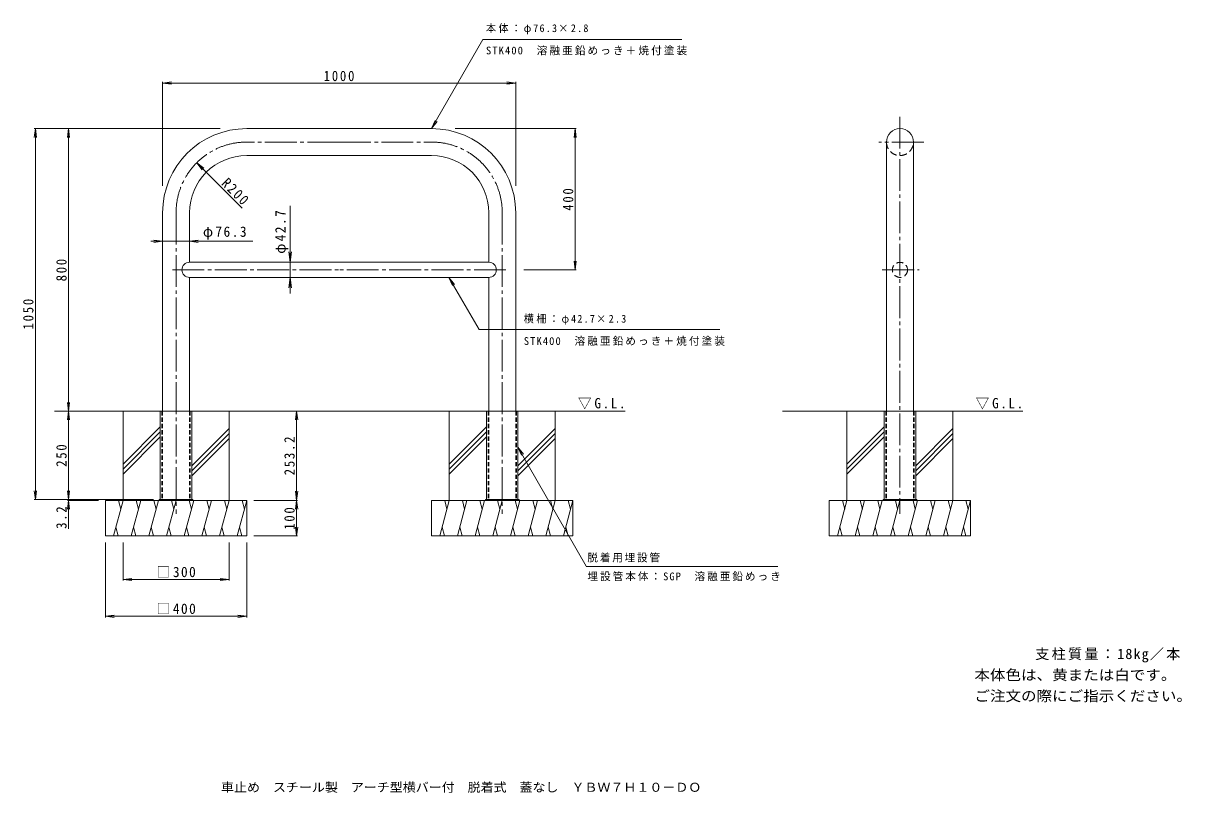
# Model space of a CAD drawing. Units: millimetres at full size, sheet at 1:10. Extents: x -1501 to 1780, y -1368 to 811.
import ezdxf
from ezdxf.enums import TextEntityAlignment as Align

# ---------------------------------------------------------------- set-up
doc = ezdxf.new("R2010")
doc.units = ezdxf.units.MM
doc.header["$LTSCALE"] = 10
for name, pattern in [('CHAIN2', [12, 9, -1, 1, -1]), ('DASHED1', [1.8, 1.2, -0.6]), ('DASHED2', [3, 2, -1])]:
    doc.linetypes.add(name, pattern=pattern)
for name, color, linetype, lineweight in [('C-0', 4, 'CHAIN2', 9), ('C-1', 7, 'Continuous', 9), ('C-2', 3, 'Continuous', 9), ('C-3', 3, 'DASHED1', 9), ('C-4', 7, 'Continuous', 9), ('C-5', 7, 'Continuous', 9), ('C-E', 6, 'Continuous', 5)]:
    doc.layers.add(name, color=color, linetype=linetype, lineweight=lineweight)
doc.layers.add('F-5', color=2, linetype='Continuous')
doc.layers.add('F-F', color=2, linetype='Continuous')
doc.styles.add('ＭＳ ゴシック', font='')
doc.styles.get('ＭＳ ゴシック').set_extended_font_data('MS Gothic')

msp = doc.modelspace()

# ---------------------------------------------------------------- linework, layer by layer
at = {"layer": 'C-0', "color": 7}
for p, q in [((981.85, 546.27), (981.85, -578.09)), ((-606.12, 474.4), (-867.97, 474.4)), ((-606.12, 474.4), (-344.27, 474.4)), ((1049.19, 474.4), (921.67, 474.4)), ((-1067.97, 274.4), (-1067.97, -578.09)), ((-144.27, 274.4), (-144.27, -578.09)), ((-1077.97, 112.55), (-606.12, 112.55)), ((-134.27, 112.55), (-606.12, 112.55)), ((931.74, 112.55), (1035.84, 112.55))]:
    msp.add_line(p, q, dxfattribs=at)
at = {"layer": 'C-0', "linetype": 'Continuous'}
for p, q in [((-1023.42, -287.45), (-1112.52, -287.45)), ((-1112.52, -537.45), (-1112.52, -287.45)), ((-1023.42, -537.45), (-1023.42, -287.45)), ((-99.72, -287.45), (-188.82, -287.45)), ((-188.82, -537.45), (-188.82, -287.45)), ((-99.72, -537.45), (-99.72, -287.45)), ((1026.4, -287.45), (937.3, -287.45)), ((937.3, -537.45), (937.3, -287.45)), ((1026.4, -537.45), (1026.4, -287.45))]:
    msp.add_line(p, q, dxfattribs=at)
at = {"layer": 'C-0', "linetype": 'DASHED1'}
for p, q in [((-1108.32, -287.45), (-1108.32, -537.45)), ((-1027.62, -287.45), (-1027.62, -537.45)), ((-184.62, -287.45), (-184.62, -537.45)), ((-103.92, -287.45), (-103.92, -537.45)), ((941.5, -287.45), (941.5, -537.45)), ((1022.2, -287.45), (1022.2, -537.45))]:
    msp.add_line(p, q, dxfattribs=at)
at = {"layer": 'C-0', "color": 7}
for centre, start, end in [((-867.97, 274.4), 90, 180), ((-344.27, 274.4), 0, 90)]:
    msp.add_arc(centre, 200, start, end, dxfattribs=at)
at = {"layer": 'C-1'}
for p, q in [((-1020.07, -537.45), (-1115.87, -537.45)), ((-1115.87, -537.45), (-1115.87, -540.65)), ((-1080.47, -537.45), (-1080.47, -540.65)), ((-1055.47, -537.45), (-1055.47, -540.65)), ((-1020.07, -537.45), (-1020.07, -540.65)), ((-96.37, -537.45), (-192.17, -537.45)), ((-192.17, -537.45), (-192.17, -540.65)), ((-156.77, -537.45), (-156.77, -540.65)), ((-131.77, -537.45), (-131.77, -540.65)), ((-96.37, -537.45), (-96.37, -540.65)), ((1029.75, -537.45), (933.95, -537.45)), ((933.95, -537.45), (933.95, -540.65)), ((969.35, -537.45), (969.35, -540.65)), ((994.35, -537.45), (994.35, -540.65)), ((1029.75, -537.45), (1029.75, -540.65))]:
    msp.add_line(p, q, dxfattribs=at)
at = {"layer": 'C-2'}
for p, q in [((-867.97, 512.55), (-606.12, 512.55)), ((-344.27, 512.55), (-606.12, 512.55)), ((943.7, 474.4), (943.7, -287.45)), ((1020, 474.4), (1020, -287.45)), ((-867.97, 436.25), (-606.12, 436.25)), ((-344.27, 436.25), (-606.12, 436.25)), ((-1106.12, 274.4), (-1106.12, -287.45)), ((-1029.82, 274.4), (-1029.82, 133.9)), ((-182.42, 274.4), (-182.42, 133.9)), ((-106.12, 274.4), (-106.12, -287.45)), ((-1029.82, 133.9), (-606.12, 133.9)), ((-182.42, 133.9), (-606.12, 133.9)), ((-1029.82, 91.2), (-606.12, 91.2)), ((-1029.82, 91.2), (-1029.82, -287.45)), ((-182.42, 91.2), (-606.12, 91.2)), ((-182.42, 91.2), (-182.42, -287.45))]:
    msp.add_line(p, q, dxfattribs=at)
at = {"layer": 'C-2', "linetype": 'DASHED2'}
msp.add_circle((981.85, 112.55), 21.35, dxfattribs=at)
at = {"layer": 'C-2'}
for centre, radius, start, end in [((-867.97, 274.4), 238.15, 90, 180), ((-344.27, 274.4), 238.15, 0, 90), ((981.85, 474.4), 38.15, 0, 180), ((-867.97, 274.4), 161.85, 90, 180), ((-344.27, 274.4), 161.85, 0, 90), ((-1029.82, 112.55), 21.35, 90, 270), ((-182.42, 112.55), 21.35, 270, 90)]:
    msp.add_arc(centre, radius, start, end, dxfattribs=at)
at = {"layer": 'C-2', "linetype": 'DASHED2'}
msp.add_arc((981.85, 474.4), 38.15, 180.14683, 0, dxfattribs=at)
at = {"layer": 'C-3'}
for p, q in [((-1106.12, -287.45), (-1106.12, -537.45)), ((-1029.82, -287.45), (-1029.82, -537.45)), ((-182.42, -287.45), (-182.42, -537.45)), ((-106.12, -287.45), (-106.12, -537.45)), ((943.7, -287.45), (943.7, -537.45)), ((1020, -287.45), (1020, -537.45))]:
    msp.add_line(p, q, dxfattribs=at)
at = {"layer": 'C-4'}
for p, q in [((-1106.12, 641.62), (-1081.33, 644.88)), ((-1106.12, 644.62), (-1106.12, 350.61)), ((-1106.12, 641.62), (-106.12, 641.62)), ((-1106.12, 641.62), (-1081.33, 638.36)), ((-106.12, 641.62), (-130.91, 644.88)), ((-106.12, 641.62), (-130.91, 638.36)), ((-106.12, 644.62), (-106.12, 350.61)), ((-1466.42, 512.55), (-1469.69, 487.76)), ((-1469.42, 512.55), (-943.37, 512.55)), ((-1466.42, -537.45), (-1466.42, 512.55)), ((-1466.42, 512.55), (-1463.16, 487.76)), ((-1372.53, 512.55), (-1375.8, 487.76)), ((-1372.53, -287.45), (-1372.53, 512.55)), ((-1372.53, 512.55), (-1369.27, 487.76)), ((65.14, 512.55), (-277.96, 512.55)), ((62.14, 512.55), (58.87, 487.76)), ((62.14, 112.55), (62.14, 512.55)), ((62.14, 512.55), (65.4, 487.76)), ((-880.87, 287.15), (-1009.42, 415.79)), ((-744.91, 293.47), (-744.91, 45.26)), ((-1106.12, 193.72), (-1130.91, 196.98)), ((-1029.82, 193.72), (-1005.03, 196.98)), ((-1106.12, 193.72), (-1139.81, 193.72)), ((-1106.12, 193.72), (-1130.91, 190.46)), ((-1029.82, 193.72), (-1106.12, 193.72)), ((-1029.82, 193.72), (-1005.03, 190.46)), ((-1029.82, 193.72), (-850.54, 193.72)), ((-744.91, 133.9), (-748.83, 163.64)), ((-744.91, 133.9), (-740.99, 163.64)), ((-744.91, 133.9), (-741.91, 133.9)), ((62.14, 112.55), (58.87, 137.33)), ((62.14, 112.55), (65.4, 137.33)), ((65.14, 112.55), (-83.33, 112.55)), ((-744.91, 91.2), (-748.83, 61.45)), ((-744.91, 91.2), (-741.91, 91.2)), ((-744.91, 91.2), (-740.99, 61.45)), ((-1372.53, -287.45), (-1375.8, -262.67)), ((-1372.53, -287.45), (-1375.8, -312.24)), ((-1372.53, -287.45), (-1369.27, -262.67)), ((-1372.53, -287.45), (-1369.27, -312.24)), ((-1372.53, -537.45), (-1372.53, -287.45)), ((-726.84, -287.45), (-730.1, -312.24)), ((-726.84, -287.45), (-723.58, -312.24)), ((-726.84, -540.65), (-726.84, -287.45)), ((-1466.42, -537.45), (-1469.69, -512.67)), ((-1466.42, -537.45), (-1463.16, -512.67)), ((-1372.53, -537.45), (-1375.8, -512.67)), ((-1372.53, -537.45), (-1369.27, -512.67)), ((-726.84, -540.65), (-730.1, -514.17)), ((-726.84, -540.65), (-723.58, -514.17)), ((-1469.42, -537.45), (-1132.24, -537.45)), ((-1372.53, -540.65), (-1375.8, -565.44)), ((-1375.53, -540.65), (-1287.97, -540.65)), ((-1372.53, -540.65), (-1372.53, -537.45)), ((-1372.53, -540.65), (-1369.27, -565.44)), ((-1372.53, -540.65), (-1372.53, -620.88)), ((-723.84, -540.65), (-847.97, -540.65)), ((-726.84, -540.65), (-730.1, -565.44)), ((-726.84, -640.65), (-726.84, -540.65)), ((-726.84, -540.65), (-723.58, -565.44)), ((-726.84, -640.65), (-730.1, -615.87)), ((-726.84, -640.65), (-723.58, -615.87)), ((-723.84, -640.65), (-847.97, -640.65)), ((-1267.97, -871.26), (-1267.97, -659.15)), ((-1217.97, -767.14), (-1217.97, -659.15)), ((-917.97, -767.14), (-917.97, -659.15)), ((-867.97, -871.26), (-867.97, -659.15)), ((-1217.97, -764.14), (-1193.18, -760.88)), ((-1217.97, -764.14), (-917.97, -764.14)), ((-1217.97, -764.14), (-1193.18, -767.41)), ((-917.97, -764.14), (-942.75, -760.88)), ((-917.97, -764.14), (-942.75, -767.41)), ((-1267.97, -868.26), (-1243.18, -864.99)), ((-1267.97, -868.26), (-867.97, -868.26)), ((-1267.97, -868.26), (-1243.18, -871.52)), ((-867.97, -868.26), (-892.75, -864.99)), ((-867.97, -868.26), (-892.75, -871.52))]:
    msp.add_line(p, q, dxfattribs=at)
at = {"layer": 'C-5'}
for p, q in [((-344.27, 512.55), (-198.83, 764.46)), ((-198.83, 764.46), (364.54, 764.47)), ((-344.27, 512.55), (-334.7, 535.64)), ((-344.27, 512.55), (-329.05, 532.38)), ((-1009.42, 415.79), (-989.59, 400.56)), ((-1009.42, 415.79), (-994.21, 395.95)), ((-295.13, 91.2), (-285.56, 68.1)), ((-295.13, 91.2), (-279.91, 71.36)), ((-295.13, 91.2), (-209.63, -55.95)), ((471.65, -55.95), (-209.63, -55.95)), ((-99.72, -389.22), (93.35, -726.02)), ((-99.72, -389.22), (-90.15, -412.32)), ((-99.72, -389.22), (-84.5, -409.05)), ((636.09, -727.72), (93.35, -727.72))]:
    msp.add_line(p, q, dxfattribs=at)
at = {"layer": 'C-E'}
for p, q in [((-1106.12, -287.45), (-1411.98, -287.45)), ((-1217.97, -540.65), (-1217.97, -287.45)), ((-1029.82, -287.45), (-182.42, -287.45)), ((-917.97, -540.65), (-917.97, -287.45)), ((-294.27, -540.65), (-294.27, -287.45)), ((-106.12, -287.45), (203.89, -287.45)), ((5.73, -540.65), (5.73, -287.45)), ((648.79, -287.45), (943.7, -287.45)), ((831.85, -540.65), (831.85, -287.45)), ((1020, -287.45), (1330.01, -287.45)), ((1131.85, -540.65), (1131.85, -287.45)), ((-1112.52, -332.19), (-1217.97, -437.64)), ((-1112.52, -346.34), (-1217.97, -451.79)), ((-1112.52, -360.48), (-1217.97, -465.93)), ((-917.97, -336.53), (-1023.42, -441.97)), ((-917.97, -350.67), (-1023.42, -456.12)), ((-188.82, -332.19), (-294.27, -437.64)), ((-188.82, -346.34), (-294.27, -451.79)), ((-188.82, -360.48), (-294.27, -465.93)), ((5.73, -336.53), (-99.72, -441.97)), ((5.73, -350.67), (-99.72, -456.12)), ((937.3, -332.19), (831.85, -437.64)), ((937.3, -346.34), (831.85, -451.79)), ((937.3, -360.48), (831.85, -465.93)), ((1131.85, -336.53), (1026.4, -441.97)), ((1131.85, -350.67), (1026.4, -456.12)), ((-917.97, -364.81), (-1023.42, -470.26)), ((5.73, -364.81), (-99.72, -470.26)), ((1131.85, -364.81), (1026.4, -470.26)), ((-1267.97, -540.65), (-867.97, -540.65)), ((-1267.97, -640.65), (-1267.97, -540.65)), ((-1217.97, -540.65), (-1244.76, -640.65)), ((-1231.02, -540.65), (-1224.49, -565)), ((-1167.97, -540.65), (-1194.76, -640.65)), ((-1181.02, -540.65), (-1174.49, -565)), ((-1117.97, -540.65), (-1144.76, -640.65)), ((-1131.02, -540.65), (-1124.49, -565)), ((-1067.97, -540.65), (-1094.76, -640.65)), ((-1081.02, -540.65), (-1074.49, -565)), ((-1017.97, -540.65), (-1044.76, -640.65)), ((-1031.02, -540.65), (-1024.49, -565)), ((-967.97, -540.65), (-994.76, -640.65)), ((-981.02, -540.65), (-974.49, -565)), ((-917.97, -540.65), (-944.76, -640.65)), ((-931.02, -540.65), (-924.49, -565)), ((-867.97, -540.65), (-894.76, -640.65)), ((-881.02, -540.65), (-874.49, -565)), ((-867.97, -640.65), (-867.97, -540.65)), ((-344.27, -540.65), (55.73, -540.65)), ((-344.27, -640.65), (-344.27, -540.65)), ((-294.27, -540.65), (-321.06, -640.65)), ((-307.32, -540.65), (-300.79, -565)), ((-244.27, -540.65), (-271.06, -640.65)), ((-257.32, -540.65), (-250.79, -565)), ((-194.27, -540.65), (-221.06, -640.65)), ((-207.32, -540.65), (-200.79, -565)), ((-144.27, -540.65), (-171.06, -640.65)), ((-157.32, -540.65), (-150.79, -565)), ((-94.27, -540.65), (-121.06, -640.65)), ((-107.32, -540.65), (-100.79, -565)), ((-44.27, -540.65), (-71.06, -640.65)), ((-57.32, -540.65), (-50.79, -565)), ((5.73, -540.65), (-21.06, -640.65)), ((-7.32, -540.65), (-0.79, -565)), ((55.73, -540.65), (28.94, -640.65)), ((42.68, -540.65), (49.21, -565)), ((55.73, -640.65), (55.73, -540.65)), ((781.85, -540.65), (1181.85, -540.65)), ((781.85, -640.65), (781.85, -540.65)), ((831.85, -540.65), (805.05, -640.65)), ((818.8, -540.65), (825.32, -565)), ((881.85, -540.65), (855.05, -640.65)), ((868.8, -540.65), (875.32, -565)), ((931.85, -540.65), (905.05, -640.65)), ((918.8, -540.65), (925.32, -565)), ((981.85, -540.65), (955.05, -640.65)), ((968.8, -540.65), (975.32, -565)), ((1031.85, -540.65), (1005.05, -640.65)), ((1018.8, -540.65), (1025.32, -565)), ((1081.85, -540.65), (1055.05, -640.65)), ((1068.8, -540.65), (1075.32, -565)), ((1131.85, -540.65), (1105.05, -640.65)), ((1118.8, -540.65), (1125.32, -565)), ((1181.85, -540.65), (1155.05, -640.65)), ((1168.8, -540.65), (1175.32, -565)), ((1181.85, -640.65), (1181.85, -540.65)), ((-1231.72, -640.65), (-1238.24, -616.3)), ((-1181.72, -640.65), (-1188.24, -616.3)), ((-1131.72, -640.65), (-1138.24, -616.3)), ((-1081.72, -640.65), (-1088.24, -616.3)), ((-1031.72, -640.65), (-1038.24, -616.3)), ((-981.72, -640.65), (-988.24, -616.3)), ((-931.72, -640.65), (-938.24, -616.3)), ((-881.72, -640.65), (-888.24, -616.3)), ((-308.02, -640.65), (-314.54, -616.3)), ((-258.02, -640.65), (-264.54, -616.3)), ((-208.02, -640.65), (-214.54, -616.3)), ((-158.02, -640.65), (-164.54, -616.3)), ((-108.02, -640.65), (-114.54, -616.3)), ((-58.02, -640.65), (-64.54, -616.3)), ((-8.02, -640.65), (-14.54, -616.3)), ((41.98, -640.65), (35.46, -616.3)), ((818.1, -640.65), (811.58, -616.3)), ((868.1, -640.65), (861.58, -616.3)), ((918.1, -640.65), (911.58, -616.3)), ((968.1, -640.65), (961.58, -616.3)), ((1018.1, -640.65), (1011.58, -616.3)), ((1068.1, -640.65), (1061.58, -616.3)), ((1118.1, -640.65), (1111.58, -616.3)), ((1168.1, -640.65), (1161.58, -616.3)), ((-1267.97, -640.65), (-867.97, -640.65)), ((-344.27, -640.65), (55.73, -640.65)), ((781.85, -640.65), (1181.85, -640.65))]:
    msp.add_line(p, q, dxfattribs=at)

# ---------------------------------------------------------------- texts
at = {"layer": 'C-4', "color": 2, "char_height": 29.33, "attachment_point": 7, "style": 'ＭＳ ゴシック'}
for s, insert in [('\\T1.28;\\W0.9;1000', (-649.87, 646.62)), ('\\T1.22;\\W0.95;φ76.3', (-991.78, 198.18)), ('\\T1.21;\\W0.95;□300', (-1122.97, -758.14)), ('\\T1.21;\\W0.95;□400', (-1122.97, -862.26))]:
    msp.add_mtext(s, dxfattribs=dict(at, insert=insert))
for s, insert, rotation in [('\\T1.28;\\W0.9;R200', (-941.68, 354.99), 315), ('\\T1.27;\\W0.9;400', (57.14, 280.05), 90), ('\\T1.22;\\W0.95;φ42.7', (-749.91, 158.1), 90), ('\\T1.27;\\W0.9;800', (-1377.53, 80.05), 90), ('\\T1.28;\\W0.9;1050', (-1471.42, -56.2), 90), ('\\T1.28;\\W0.9;253.2', (-731.84, -469.05), 90), ('\\T1.27;\\W0.9;250', (-1377.53, -444.95), 90), ('\\T1.27;\\W0.9;3.2', (-1377.53, -620.66), 90), ('\\T1.27;\\W0.9;100', (-731.84, -623.15), 90)]:
    msp.add_mtext(s, dxfattribs=dict(at, insert=insert, rotation=rotation))
at = {"layer": 'C-5', "char_height": 21.99, "attachment_point": 7, "style": 'ＭＳ ゴシック'}
for s, insert in [('\\T1.25;\\W0.95;本体：φ76.3×2.8', (-190.46, 779.87)), ('\\T1.2;STK400\u3000溶融亜鉛めっき＋焼付塗装', (-190.46, 720.13)), ('\\T1.25;\\W0.95;横柵：φ42.7×2.3', (-83.35, -42.81)), ('\\T1.2;STK400\u3000溶融亜鉛めっき＋焼付塗装', (-83.35, -102.55)), ('\\T1.17;脱着用埋設管', (96.92, -715.86)), ('\\T1.19;埋設管本体：SGP\u3000溶融亜鉛めっき', (96.92, -768.81))]:
    msp.add_mtext(s, dxfattribs=dict(at, insert=insert))
at = {"layer": 'C-5', "color": 2, "char_height": 29.33, "attachment_point": 7, "style": 'ＭＳ ゴシック'}
for insert in [(70.31, -282.23), (1196.43, -282.23)]:
    msp.add_mtext('\\T1.22;\\W0.95;▽G.L.', dxfattribs=dict(at, insert=insert))
at = {"layer": 'F-5', "style": 'ＭＳ ゴシック', "width": 1.1}
for s, p in [('本体色は、黄または白です。', (1192.64, -1057.84)), ('ご注文の際にご指示ください。', (1192.64, -1117.31))]:
    msp.add_text(s, height=29.33, dxfattribs=at).set_placement(p, align=Align.BOTTOM_LEFT)
at = {"layer": 'F-5', "insert": (1364.84, -999.01), "char_height": 29.33, "attachment_point": 7, "style": 'ＭＳ ゴシック'}
msp.add_mtext('\\T1.16;支柱質量：18kg／本', dxfattribs=at)
at = {"layer": 'F-F', "style": 'ＭＳ ゴシック', "width": 1.05}
msp.add_text('車止め\u3000スチール製\u3000アーチ型横バー付\u3000脱着式\u3000蓋なし\u3000ＹＢＷ７Ｈ１０－ＤＯ', height=25.66, dxfattribs=at).set_placement((-940.5, -1372.91), align=Align.BOTTOM_LEFT)

doc.saveas('drawing.dxf')
